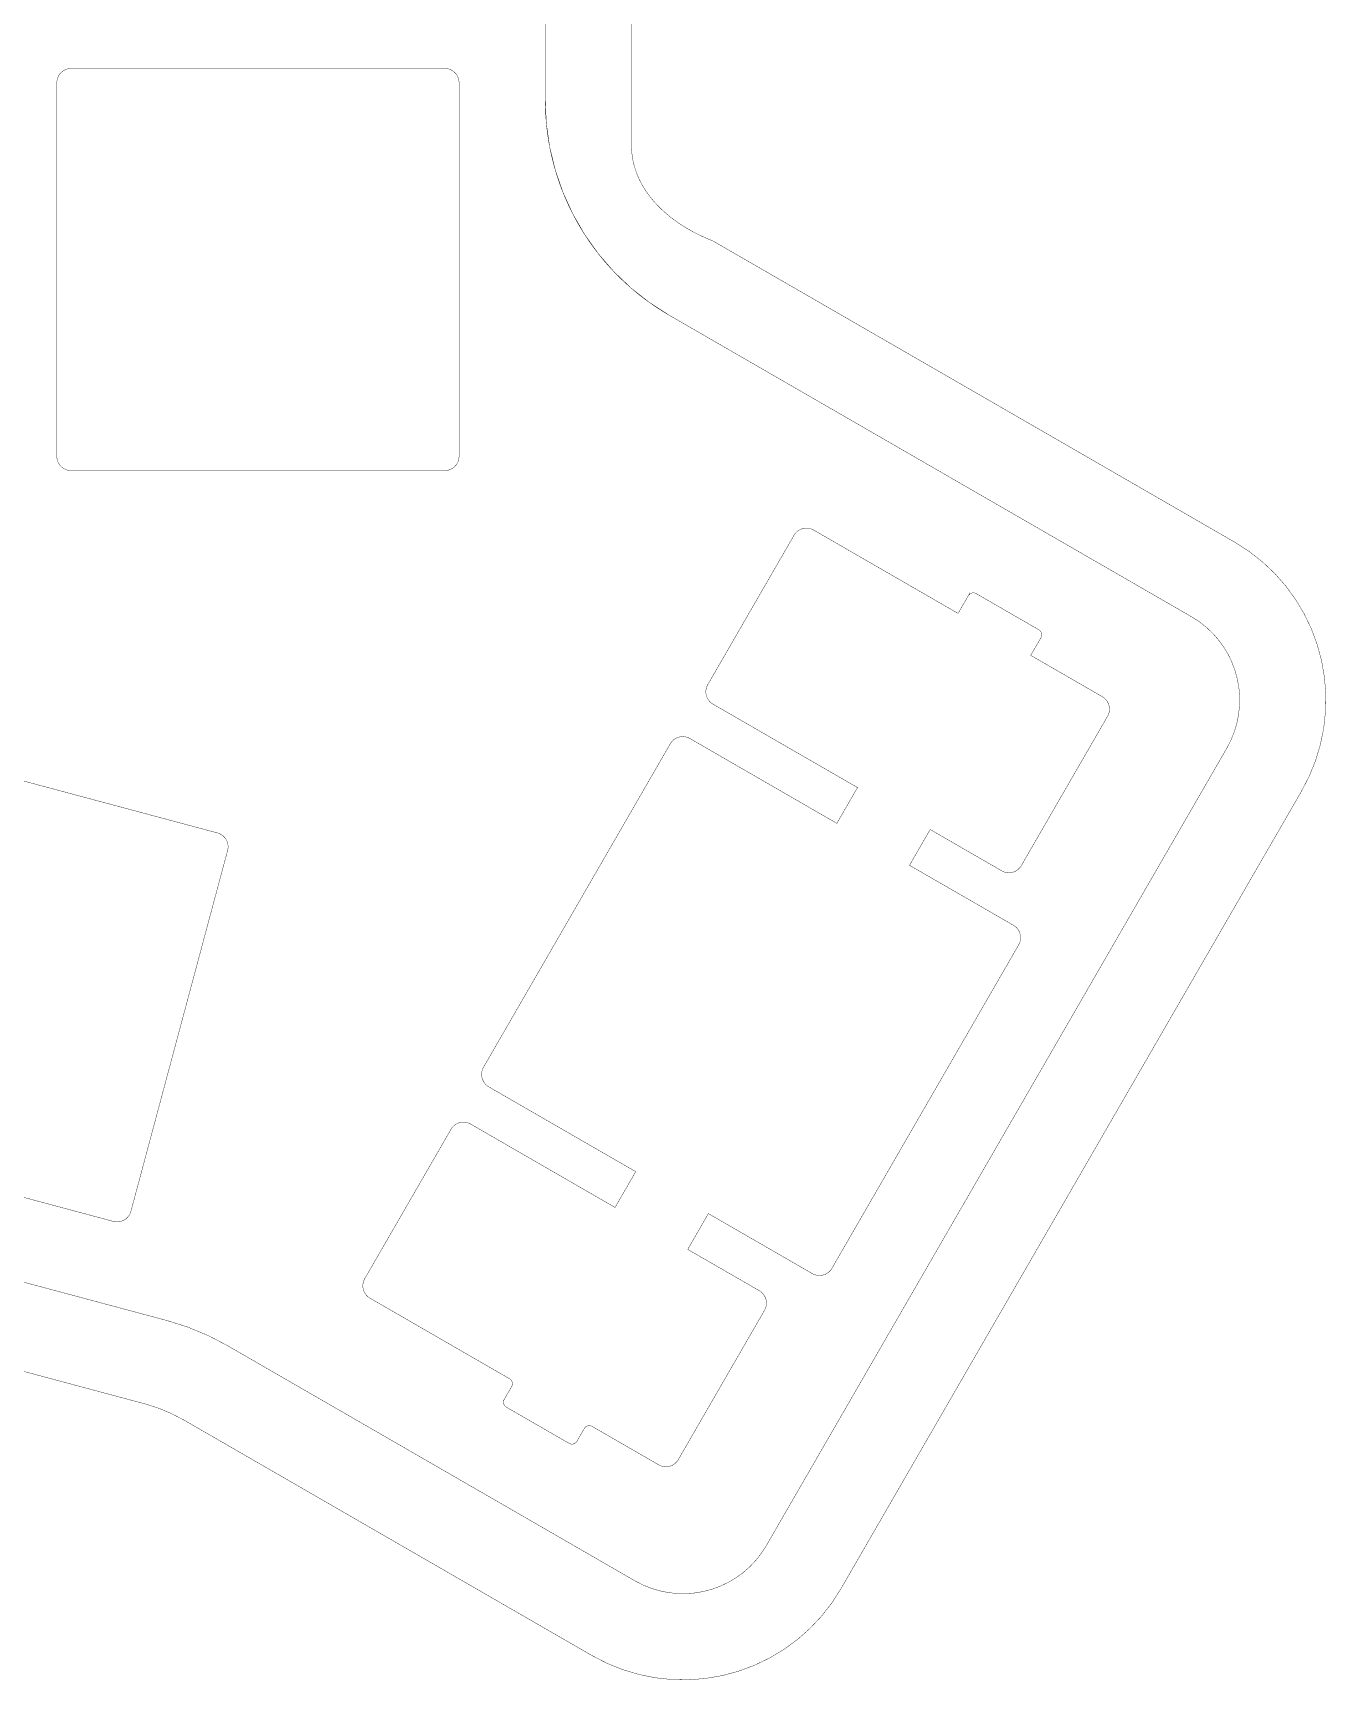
# Model space of a CAD drawing. Header units: inches. Extents: x -214 to 438, y -213 to 250.
# Drawn here: x 47.8 to 92.8, y 59.7 to 117 of the extents above; entities that cross this region are included whole.
import ezdxf

# ---------------------------------------------------------------- set-up
doc = ezdxf.new("R2010")
doc.units = ezdxf.units.IN
doc.layers.add('Drawing3', color=56, linetype='Continuous')

msp = doc.modelspace()

# ---------------------------------------------------------------- linework, layer by layer
at = {"layer": 'Drawing3', "const_width": 0.0127}
for points in [[(68.641, 113.082), (68.641, 170.285)], [(65.641, 114.667), (65.641, 166.62)], [(48.642, 102.274), (48.642, 115.273)], [(49.142, 115.773), (62.141, 115.773)], [(62.641, 102.274), (62.641, 115.273)], [(71.466, 109.774), (89.633, 99.285)], [(69.966, 107.176), (74.527, 104.542)], [(74.527, 104.542), (88.133, 96.687)], [(49.142, 101.774), (62.141, 101.774)], [(71.298, 94.326), (74.298, 99.522)], [(74.981, 99.705), (80.008, 96.803)], [(80.364, 97.419), (80.421, 97.518)], [(80.638, 97.493), (82.82, 96.233)], [(80.008, 96.803), (80.364, 97.419)], [(82.537, 95.343), (82.893, 95.959)], [(82.537, 95.343), (85.027, 93.905)], [(71.481, 93.643), (76.508, 90.741)], [(82.21, 88.026), (85.21, 93.222)], [(41.676, 92.526), (54.232, 89.162)], [(70.675, 92.448), (75.789, 89.495)], [(63.492, 81.006), (69.992, 92.265)], [(73.335, 64.355), (89.36, 92.11)], [(75.789, 89.495), (76.508, 90.741)], [(75.933, 62.855), (91.958, 90.61)], [(78.318, 88.035), (79.037, 89.281)], [(79.037, 89.281), (81.527, 87.843)], [(51.221, 75.993), (54.585, 88.549)], [(78.318, 88.035), (81.934, 85.948)], [(75.617, 74.006), (82.117, 85.265)], [(63.675, 80.323), (68.789, 77.371)], [(38.053, 79.004), (50.609, 75.64)], [(59.36, 73.649), (62.36, 78.845)], [(63.043, 79.028), (68.07, 76.125)], [(68.07, 76.125), (68.789, 77.371)], [(35.561, 76.72), (52.481, 72.187)], [(70.599, 74.665), (71.318, 75.911)], [(71.318, 75.911), (74.934, 73.823)], [(70.599, 74.665), (73.089, 73.228)], [(34.785, 73.822), (51.705, 69.289)], [(59.543, 72.966), (64.397, 70.163)], [(70.272, 67.349), (73.272, 72.545)], [(54.567, 71.323), (68.759, 63.129)], [(64.178, 69.384), (64.214, 69.447)], [(64.214, 69.447), (64.47, 69.89)], [(64.288, 69.173), (66.47, 67.913)], [(53.067, 68.724), (67.259, 60.531)], [(66.743, 67.987), (66.999, 68.43)], [(67.272, 68.503), (69.589, 67.166)]]:
    msp.add_lwpolyline(points, dxfattribs=at)
for points in [[(48.642, 115.273, -0.044794), (48.65, 115.362)], [(48.65, 115.362, -0.04285), (48.673, 115.445)], [(48.673, 115.445, -0.043009), (48.709, 115.523)], [(48.709, 115.523, -0.043168), (48.758, 115.593)], [(48.758, 115.593, -0.043329), (48.82, 115.655)], [(48.82, 115.655, -0.043493), (48.891, 115.705)], [(48.891, 115.705, -0.043665), (48.97, 115.742)], [(48.97, 115.742, -0.043848), (49.054, 115.765)], [(49.054, 115.765, -0.044044), (49.142, 115.773)], [(62.141, 115.773, -0.044794), (62.23, 115.765)], [(62.23, 115.765, -0.04285), (62.313, 115.742)], [(62.313, 115.742, -0.043009), (62.391, 115.706)], [(62.391, 115.706, -0.043168), (62.462, 115.656)], [(62.462, 115.656, -0.043329), (62.523, 115.595)], [(62.523, 115.595, -0.043493), (62.573, 115.524)], [(62.573, 115.524, -0.043665), (62.61, 115.445)], [(62.61, 115.445, -0.043848), (62.633, 115.361)], [(62.633, 115.361, -0.044044), (62.641, 115.273)], [(69.966, 107.176, -0.267949), (65.641, 114.667)], [(65.672, 113.934, -0.02119), (65.641, 114.667)], [(65.765, 113.208, -0.02117), (65.672, 113.934)], [(65.919, 112.492, -0.02115), (65.765, 113.208)], [(68.92, 111.896, -0.113728), (68.641, 113.082)], [(66.132, 111.793, -0.021131), (65.919, 112.492)], [(69.276, 111.322, -0.05119), (68.92, 111.896)], [(66.404, 111.115, -0.021112), (66.132, 111.793)], [(69.767, 110.794, -0.045305), (69.276, 111.322)], [(66.731, 110.463, -0.021093), (66.404, 111.115)], [(70.371, 110.331, -0.039419), (69.767, 110.794)], [(67.112, 109.841, -0.021074), (66.731, 110.463)], [(71.011, 109.971, -0.032005), (70.371, 110.331)], [(67.544, 109.254, -0.021055), (67.112, 109.841)], [(71.466, 109.774, -0.019246), (71.011, 109.971)], [(68.023, 108.706, -0.021037), (67.544, 109.254)], [(68.546, 108.2, -0.021018), (68.023, 108.706)], [(69.109, 107.741, -0.020999), (68.546, 108.2)], [(69.708, 107.331, -0.02098), (69.109, 107.741)], [(69.966, 107.176, -0.008715), (69.708, 107.331)], [(48.65, 102.186, -0.044044), (48.642, 102.274)], [(48.673, 102.101, -0.043848), (48.65, 102.186)], [(48.71, 102.022, -0.043665), (48.673, 102.101)], [(62.611, 102.102, -0.043009), (62.574, 102.024)], [(62.633, 102.185, -0.04285), (62.611, 102.102)], [(62.641, 102.274, -0.044794), (62.633, 102.185)], [(48.76, 101.951, -0.043493), (48.71, 102.022)], [(48.821, 101.89, -0.043329), (48.76, 101.951)], [(48.892, 101.841, -0.043168), (48.821, 101.89)], [(48.97, 101.804, -0.043009), (48.892, 101.841)], [(49.053, 101.782, -0.04285), (48.97, 101.804)], [(49.142, 101.774, -0.044794), (49.053, 101.782)], [(62.229, 101.782, -0.044044), (62.141, 101.774)], [(62.314, 101.804, -0.043848), (62.229, 101.782)], [(62.393, 101.842, -0.043665), (62.314, 101.804)], [(62.464, 101.892, -0.043493), (62.393, 101.842)], [(62.525, 101.953, -0.043329), (62.464, 101.892)], [(62.574, 102.024, -0.043168), (62.525, 101.953)], [(74.561, 99.743, -0.043329), (74.645, 99.765)], [(74.645, 99.765, -0.043168), (74.731, 99.772)], [(74.731, 99.772, -0.043009), (74.817, 99.765)], [(74.817, 99.765, -0.04285), (74.9, 99.743)], [(74.298, 99.522, -0.044044), (74.349, 99.594)], [(74.349, 99.594, -0.043848), (74.411, 99.656)], [(74.411, 99.656, -0.043665), (74.482, 99.706)], [(74.482, 99.706, -0.043493), (74.561, 99.743)], [(74.9, 99.743, -0.044794), (74.981, 99.705)], [(89.633, 99.285, -0.414214), (91.958, 90.61)], [(80.387, 97.451, -0.048768), (80.416, 97.478)], [(80.416, 97.478, -0.04852), (80.449, 97.498)], [(80.449, 97.498, -0.048287), (80.485, 97.512)], [(80.485, 97.512, -0.048063), (80.523, 97.519)], [(80.523, 97.519, -0.047845), (80.561, 97.518)], [(80.561, 97.518, -0.047628), (80.598, 97.51)], [(80.598, 97.51, -0.053916), (80.638, 97.493)], [(80.364, 97.419, -0.049039), (80.387, 97.451)], [(88.133, 96.687, -0.414214), (89.36, 92.11)], [(82.82, 96.233, -0.049039), (82.852, 96.21)], [(82.852, 96.21, -0.048768), (82.878, 96.181)], [(82.878, 96.181, -0.04852), (82.899, 96.148)], [(82.911, 95.999, -0.053916), (82.893, 95.959)], [(82.899, 96.148, -0.048287), (82.913, 96.112)], [(82.919, 96.036, -0.047628), (82.911, 95.999)], [(82.913, 96.112, -0.048063), (82.919, 96.074)], [(82.919, 96.074, -0.047845), (82.919, 96.036)], [(71.231, 94.076, -0.043009), (71.238, 94.162)], [(71.238, 93.99, -0.043168), (71.231, 94.076)], [(71.238, 94.162, -0.04285), (71.26, 94.245)], [(71.26, 94.245, -0.044794), (71.298, 94.326)], [(71.261, 93.906, -0.043329), (71.238, 93.99)], [(71.297, 93.827, -0.043493), (71.261, 93.906)], [(71.347, 93.756, -0.043665), (71.297, 93.827)], [(71.409, 93.694, -0.043848), (71.347, 93.756)], [(71.481, 93.643, -0.044044), (71.409, 93.694)], [(85.027, 93.905, -0.044044), (85.099, 93.855)], [(85.099, 93.855, -0.043848), (85.161, 93.792)], [(85.161, 93.792, -0.043665), (85.211, 93.721)], [(85.211, 93.721, -0.043493), (85.247, 93.642)], [(85.247, 93.642, -0.043329), (85.27, 93.558)], [(85.27, 93.558, -0.043168), (85.277, 93.472)], [(85.277, 93.472, -0.043009), (85.27, 93.386)], [(85.248, 93.303, -0.044794), (85.21, 93.222)], [(85.27, 93.386, -0.04285), (85.248, 93.303)], [(69.992, 92.265, -0.044044), (70.043, 92.337)], [(70.043, 92.337, -0.043848), (70.105, 92.399)], [(70.105, 92.399, -0.043665), (70.177, 92.449)], [(70.177, 92.449, -0.043493), (70.256, 92.485)], [(70.256, 92.485, -0.043329), (70.34, 92.507)], [(70.34, 92.507, -0.043168), (70.426, 92.515)], [(70.426, 92.515, -0.043009), (70.511, 92.507)], [(70.511, 92.507, -0.04285), (70.594, 92.485)], [(70.594, 92.485, -0.044794), (70.675, 92.448)], [(54.232, 89.162, -0.044794), (54.316, 89.131)], [(54.316, 89.131, -0.04285), (54.39, 89.088)], [(54.39, 89.088, -0.043009), (54.456, 89.032)], [(54.456, 89.032, -0.043168), (54.511, 88.966)], [(54.511, 88.966, -0.043329), (54.555, 88.891)], [(54.555, 88.891, -0.043493), (54.585, 88.81)], [(54.585, 88.81, -0.043665), (54.6, 88.724)], [(54.601, 88.636, -0.044044), (54.585, 88.549)], [(54.6, 88.724, -0.043848), (54.601, 88.636)], [(81.608, 87.805, -0.044794), (81.527, 87.843)], [(81.691, 87.783, -0.04285), (81.608, 87.805)], [(81.777, 87.776, -0.043009), (81.691, 87.783)], [(81.863, 87.783, -0.043168), (81.777, 87.776)], [(81.947, 87.806, -0.043329), (81.863, 87.783)], [(82.026, 87.842, -0.043493), (81.947, 87.806)], [(82.097, 87.892, -0.043665), (82.026, 87.842)], [(82.159, 87.954, -0.043848), (82.097, 87.892)], [(82.21, 88.026, -0.044044), (82.159, 87.954)], [(81.934, 85.948, -0.044044), (82.006, 85.897)], [(82.006, 85.897, -0.043848), (82.068, 85.835)], [(82.068, 85.835, -0.043665), (82.118, 85.763)], [(82.118, 85.763, -0.043493), (82.154, 85.684)], [(82.154, 85.684, -0.043329), (82.176, 85.601)], [(82.176, 85.429, -0.04285), (82.154, 85.346)], [(82.176, 85.601, -0.043168), (82.184, 85.515)], [(82.184, 85.515, -0.043009), (82.176, 85.429)], [(82.154, 85.346, -0.044794), (82.117, 85.265)], [(63.425, 80.757, -0.043009), (63.433, 80.842)], [(63.433, 80.842, -0.04285), (63.455, 80.925)], [(63.455, 80.925, -0.044794), (63.492, 81.006)], [(63.433, 80.67, -0.043168), (63.425, 80.757)], [(63.455, 80.587, -0.043329), (63.433, 80.67)], [(63.492, 80.508, -0.043493), (63.455, 80.587)], [(63.541, 80.436, -0.043665), (63.492, 80.508)], [(63.603, 80.374, -0.043848), (63.541, 80.436)], [(63.675, 80.323, -0.044044), (63.603, 80.374)], [(62.36, 78.845, -0.044044), (62.411, 78.917)], [(62.411, 78.917, -0.043848), (62.473, 78.979)], [(62.473, 78.979, -0.043665), (62.544, 79.029)], [(62.544, 79.029, -0.043493), (62.623, 79.065)], [(62.623, 79.065, -0.043329), (62.707, 79.088)], [(62.707, 79.088, -0.043168), (62.793, 79.095)], [(62.793, 79.095, -0.043009), (62.879, 79.088)], [(62.879, 79.088, -0.04285), (62.962, 79.066)], [(62.962, 79.066, -0.044794), (63.043, 79.028)], [(51.026, 75.714, -0.043329), (50.951, 75.67)], [(51.092, 75.769, -0.043168), (51.026, 75.714)], [(51.147, 75.835, -0.043009), (51.092, 75.769)], [(51.19, 75.909, -0.04285), (51.147, 75.835)], [(51.221, 75.993, -0.044794), (51.19, 75.909)], [(50.695, 75.624, -0.044044), (50.609, 75.64)], [(50.783, 75.625, -0.043848), (50.695, 75.624)], [(50.869, 75.64, -0.043665), (50.783, 75.625)], [(50.951, 75.67, -0.043493), (50.869, 75.64)], [(75.617, 74.006, -0.044044), (75.566, 73.934)], [(59.293, 73.399, -0.043009), (59.3, 73.485)], [(59.3, 73.313, -0.043168), (59.293, 73.399)], [(59.3, 73.485, -0.04285), (59.322, 73.568)], [(59.322, 73.568, -0.044794), (59.36, 73.649)], [(75.015, 73.786, -0.044794), (74.934, 73.823)], [(75.098, 73.764, -0.04285), (75.015, 73.786)], [(75.184, 73.756, -0.043009), (75.098, 73.764)], [(75.27, 73.764, -0.043168), (75.184, 73.756)], [(75.353, 73.786, -0.043329), (75.27, 73.764)], [(75.432, 73.823, -0.043493), (75.353, 73.786)], [(75.504, 73.872, -0.043665), (75.432, 73.823)], [(75.566, 73.934, -0.043848), (75.504, 73.872)], [(59.323, 73.229, -0.043329), (59.3, 73.313)], [(59.359, 73.15, -0.043493), (59.323, 73.229)], [(59.409, 73.079, -0.043665), (59.359, 73.15)], [(59.471, 73.016, -0.043848), (59.409, 73.079)], [(59.543, 72.966, -0.044044), (59.471, 73.016)], [(73.089, 73.228, -0.044044), (73.161, 73.177)], [(73.161, 73.177, -0.043848), (73.223, 73.115)], [(73.223, 73.115, -0.043665), (73.273, 73.044)], [(73.273, 73.044, -0.043493), (73.309, 72.965)], [(73.309, 72.965, -0.043329), (73.332, 72.881)], [(73.332, 72.881, -0.043168), (73.339, 72.795)], [(73.31, 72.626, -0.044794), (73.272, 72.545)], [(73.332, 72.709, -0.04285), (73.31, 72.626)], [(73.339, 72.795, -0.043009), (73.332, 72.709)], [(52.481, 72.187, -0.065543), (54.567, 71.323)], [(64.397, 70.163, -0.053916), (64.432, 70.138)], [(64.432, 70.138, -0.047628), (64.458, 70.11)], [(64.458, 70.11, -0.047845), (64.477, 70.077)], [(64.477, 70.077, -0.048063), (64.491, 70.041)], [(64.495, 69.964, -0.048768), (64.487, 69.926)], [(64.491, 70.041, -0.048287), (64.497, 70.003)], [(64.497, 70.003, -0.04852), (64.495, 69.964)], [(64.188, 69.332, -0.047845), (64.189, 69.37)], [(64.189, 69.37, -0.047628), (64.197, 69.407)], [(64.197, 69.407, -0.053916), (64.214, 69.447)], [(64.487, 69.926, -0.049039), (64.47, 69.89)], [(51.705, 69.289, -0.065543), (53.067, 68.724)], [(64.195, 69.294, -0.048063), (64.188, 69.332)], [(64.208, 69.258, -0.048287), (64.195, 69.294)], [(64.229, 69.225, -0.04852), (64.208, 69.258)], [(64.256, 69.196, -0.048768), (64.229, 69.225)], [(64.288, 69.173, -0.049039), (64.256, 69.196)], [(66.999, 68.43, -0.053916), (67.025, 68.465)], [(67.025, 68.465, -0.047628), (67.053, 68.49)], [(67.053, 68.49, -0.047845), (67.086, 68.51)], [(67.086, 68.51, -0.048063), (67.122, 68.524)], [(67.122, 68.524, -0.048287), (67.16, 68.53)], [(67.16, 68.53, -0.04852), (67.199, 68.528)], [(67.199, 68.528, -0.048768), (67.237, 68.52)], [(67.237, 68.52, -0.049039), (67.272, 68.503)], [(66.696, 67.931, -0.31003), (66.47, 67.913)], [(66.509, 67.896, -0.053916), (66.47, 67.913)], [(66.547, 67.888, -0.047628), (66.509, 67.896)], [(66.585, 67.887, -0.047845), (66.547, 67.888)], [(66.623, 67.894, -0.048063), (66.585, 67.887)], [(66.659, 67.908, -0.048287), (66.623, 67.894)], [(66.692, 67.928, -0.04852), (66.659, 67.908)], [(66.72, 67.955, -0.048768), (66.692, 67.928)], [(66.743, 67.987, -0.049039), (66.72, 67.955)], [(69.67, 67.128, -0.044794), (69.589, 67.166)], [(69.753, 67.106, -0.04285), (69.67, 67.128)], [(69.839, 67.099, -0.043009), (69.753, 67.106)], [(69.925, 67.106, -0.043168), (69.839, 67.099)], [(70.009, 67.128, -0.043329), (69.925, 67.106)], [(70.088, 67.165, -0.043493), (70.009, 67.128)], [(70.159, 67.215, -0.043665), (70.088, 67.165)], [(70.221, 67.277, -0.043848), (70.159, 67.215)], [(70.272, 67.349, -0.044044), (70.221, 67.277)], [(73.335, 64.355, -0.414214), (68.759, 63.129)], [(75.933, 62.855, -0.414214), (67.259, 60.531)]]:
    msp.add_lwpolyline(points, format="xyb", dxfattribs=at)
at = {"layer": 'Drawing3', "const_width": 0.00635}
for points in [[(48.639, 115.273, 1), (48.645, 115.273, 1)], [(48.647, 115.362, 1), (48.653, 115.362, 1)], [(48.647, 115.362, 1), (48.653, 115.362, 1)], [(48.669, 115.445, 1), (48.676, 115.445, 1)], [(48.669, 115.445, 1), (48.676, 115.445, 1)], [(48.706, 115.523, 1), (48.712, 115.523, 1)], [(48.706, 115.523, 1), (48.712, 115.523, 1)], [(48.755, 115.593, 1), (48.762, 115.593, 1)], [(48.755, 115.593, 1), (48.762, 115.593, 1)], [(48.816, 115.655, 1), (48.823, 115.655, 1)], [(48.816, 115.655, 1), (48.823, 115.655, 1)], [(48.888, 115.705, 1), (48.894, 115.705, 1)], [(48.888, 115.705, 1), (48.894, 115.705, 1)], [(48.967, 115.742, 1), (48.973, 115.742, 1)], [(48.967, 115.742, 1), (48.973, 115.742, 1)], [(49.051, 115.765, 1), (49.058, 115.765, 1)], [(49.051, 115.765, 1), (49.058, 115.765, 1)], [(49.139, 115.773, 1), (49.145, 115.773, 1)], [(62.138, 115.773, 1), (62.144, 115.773, 1)], [(62.227, 115.765, 1), (62.234, 115.765, 1)], [(62.227, 115.765, 1), (62.234, 115.765, 1)], [(62.31, 115.742, 1), (62.316, 115.742, 1)], [(62.31, 115.742, 1), (62.316, 115.742, 1)], [(62.388, 115.706, 1), (62.394, 115.706, 1)], [(62.388, 115.706, 1), (62.394, 115.706, 1)], [(62.459, 115.656, 1), (62.465, 115.656, 1)], [(62.459, 115.656, 1), (62.465, 115.656, 1)], [(62.52, 115.595, 1), (62.526, 115.595, 1)], [(62.52, 115.595, 1), (62.526, 115.595, 1)], [(62.57, 115.524, 1), (62.576, 115.524, 1)], [(62.57, 115.524, 1), (62.576, 115.524, 1)], [(62.607, 115.445, 1), (62.614, 115.445, 1)], [(62.607, 115.445, 1), (62.614, 115.445, 1)], [(62.63, 115.361, 1), (62.637, 115.361, 1)], [(62.63, 115.361, 1), (62.637, 115.361, 1)], [(62.638, 115.273, 1), (62.644, 115.273, 1)], [(65.638, 114.667, 1), (65.644, 114.667, 1)], [(65.638, 114.667, 1), (65.644, 114.667, 1)], [(65.669, 113.934, 1), (65.675, 113.934, 1)], [(65.669, 113.934, 1), (65.675, 113.934, 1)], [(65.762, 113.208, 1), (65.768, 113.208, 1)], [(65.762, 113.208, 1), (65.768, 113.208, 1)], [(68.638, 113.082, 1), (68.644, 113.082, 1)], [(65.916, 112.492, 1), (65.922, 112.492, 1)], [(65.916, 112.492, 1), (65.922, 112.492, 1)], [(68.917, 111.896, 1), (68.924, 111.896, 1)], [(68.917, 111.896, 1), (68.924, 111.896, 1)], [(66.129, 111.793, 1), (66.136, 111.793, 1)], [(66.129, 111.793, 1), (66.136, 111.793, 1)], [(69.273, 111.322, 1), (69.279, 111.322, 1)], [(69.273, 111.322, 1), (69.279, 111.322, 1)], [(66.401, 111.115, 1), (66.407, 111.115, 1)], [(66.401, 111.115, 1), (66.407, 111.115, 1)], [(69.763, 110.794, 1), (69.77, 110.794, 1)], [(69.763, 110.794, 1), (69.77, 110.794, 1)], [(66.728, 110.463, 1), (66.735, 110.463, 1)], [(66.728, 110.463, 1), (66.735, 110.463, 1)], [(70.368, 110.331, 1), (70.375, 110.331, 1)], [(70.368, 110.331, 1), (70.375, 110.331, 1)], [(67.109, 109.841, 1), (67.116, 109.841, 1)], [(67.109, 109.841, 1), (67.116, 109.841, 1)], [(71.008, 109.971, 1), (71.014, 109.971, 1)], [(71.008, 109.971, 1), (71.014, 109.971, 1)], [(71.463, 109.774, 1), (71.469, 109.774, 1)], [(67.541, 109.254, 1), (67.547, 109.254, 1)], [(67.541, 109.254, 1), (67.547, 109.254, 1)], [(68.02, 108.706, 1), (68.026, 108.706, 1)], [(68.02, 108.706, 1), (68.026, 108.706, 1)], [(68.543, 108.2, 1), (68.549, 108.2, 1)], [(68.543, 108.2, 1), (68.549, 108.2, 1)], [(69.106, 107.741, 1), (69.112, 107.741, 1)], [(69.106, 107.741, 1), (69.112, 107.741, 1)], [(69.704, 107.331, 1), (69.711, 107.331, 1)], [(69.704, 107.331, 1), (69.711, 107.331, 1)], [(69.963, 107.176, 1), (69.969, 107.176, 1)], [(69.963, 107.176, 1), (69.969, 107.176, 1)], [(48.639, 102.274, 1), (48.645, 102.274, 1)], [(48.647, 102.186, 1), (48.653, 102.186, 1)], [(48.647, 102.186, 1), (48.653, 102.186, 1)], [(48.67, 102.101, 1), (48.676, 102.101, 1)], [(48.67, 102.101, 1), (48.676, 102.101, 1)], [(62.607, 102.102, 1), (62.614, 102.102, 1)], [(62.607, 102.102, 1), (62.614, 102.102, 1)], [(62.63, 102.185, 1), (62.636, 102.185, 1)], [(62.63, 102.185, 1), (62.636, 102.185, 1)], [(62.638, 102.274, 1), (62.644, 102.274, 1)], [(48.707, 102.022, 1), (48.713, 102.022, 1)], [(48.707, 102.022, 1), (48.713, 102.022, 1)], [(48.757, 101.951, 1), (48.763, 101.951, 1)], [(48.757, 101.951, 1), (48.763, 101.951, 1)], [(48.818, 101.89, 1), (48.825, 101.89, 1)], [(48.818, 101.89, 1), (48.825, 101.89, 1)], [(48.889, 101.841, 1), (48.895, 101.841, 1)], [(48.889, 101.841, 1), (48.895, 101.841, 1)], [(48.967, 101.804, 1), (48.973, 101.804, 1)], [(48.967, 101.804, 1), (48.973, 101.804, 1)], [(49.05, 101.782, 1), (49.056, 101.782, 1)], [(49.05, 101.782, 1), (49.056, 101.782, 1)], [(49.139, 101.774, 1), (49.145, 101.774, 1)], [(62.138, 101.774, 1), (62.144, 101.774, 1)], [(62.226, 101.782, 1), (62.232, 101.782, 1)], [(62.226, 101.782, 1), (62.232, 101.782, 1)], [(62.31, 101.804, 1), (62.317, 101.804, 1)], [(62.31, 101.804, 1), (62.317, 101.804, 1)], [(62.389, 101.842, 1), (62.396, 101.842, 1)], [(62.389, 101.842, 1), (62.396, 101.842, 1)], [(62.46, 101.892, 1), (62.467, 101.892, 1)], [(62.46, 101.892, 1), (62.467, 101.892, 1)], [(62.522, 101.953, 1), (62.528, 101.953, 1)], [(62.522, 101.953, 1), (62.528, 101.953, 1)], [(62.571, 102.024, 1), (62.577, 102.024, 1)], [(62.571, 102.024, 1), (62.577, 102.024, 1)], [(74.642, 99.765, 1), (74.648, 99.765, 1)], [(74.642, 99.765, 1), (74.648, 99.765, 1)], [(74.728, 99.772, 1), (74.734, 99.772, 1)], [(74.728, 99.772, 1), (74.734, 99.772, 1)], [(74.814, 99.765, 1), (74.82, 99.765, 1)], [(74.814, 99.765, 1), (74.82, 99.765, 1)], [(74.295, 99.522, 1), (74.301, 99.522, 1)], [(74.345, 99.594, 1), (74.352, 99.594, 1)], [(74.345, 99.594, 1), (74.352, 99.594, 1)], [(74.408, 99.656, 1), (74.414, 99.656, 1)], [(74.408, 99.656, 1), (74.414, 99.656, 1)], [(74.479, 99.706, 1), (74.486, 99.706, 1)], [(74.479, 99.706, 1), (74.486, 99.706, 1)], [(74.558, 99.743, 1), (74.565, 99.743, 1)], [(74.558, 99.743, 1), (74.565, 99.743, 1)], [(74.897, 99.743, 1), (74.903, 99.743, 1)], [(74.897, 99.743, 1), (74.903, 99.743, 1)], [(74.978, 99.705, 1), (74.984, 99.705, 1)], [(89.63, 99.285, 1), (89.637, 99.285, 1)], [(80.412, 97.478, 1), (80.419, 97.478, 1)], [(80.412, 97.478, 1), (80.419, 97.478, 1)], [(80.445, 97.498, 1), (80.452, 97.498, 1)], [(80.445, 97.498, 1), (80.452, 97.498, 1)], [(80.481, 97.512, 1), (80.488, 97.512, 1)], [(80.481, 97.512, 1), (80.488, 97.512, 1)], [(80.519, 97.519, 1), (80.526, 97.519, 1)], [(80.519, 97.519, 1), (80.526, 97.519, 1)], [(80.558, 97.518, 1), (80.564, 97.518, 1)], [(80.558, 97.518, 1), (80.564, 97.518, 1)], [(80.595, 97.51, 1), (80.601, 97.51, 1)], [(80.595, 97.51, 1), (80.601, 97.51, 1)], [(80.634, 97.493, 1), (80.641, 97.493, 1)], [(80.361, 97.419, 1), (80.367, 97.419, 1)], [(80.384, 97.451, 1), (80.39, 97.451, 1)], [(80.384, 97.451, 1), (80.39, 97.451, 1)], [(88.13, 96.687, 1), (88.137, 96.687, 1)], [(82.817, 96.233, 1), (82.823, 96.233, 1)], [(82.849, 96.21, 1), (82.855, 96.21, 1)], [(82.849, 96.21, 1), (82.855, 96.21, 1)], [(82.875, 96.181, 1), (82.882, 96.181, 1)], [(82.875, 96.181, 1), (82.882, 96.181, 1)], [(82.89, 95.959, 1), (82.896, 95.959, 1)], [(82.896, 96.148, 1), (82.902, 96.148, 1)], [(82.896, 96.148, 1), (82.902, 96.148, 1)], [(82.907, 95.999, 1), (82.914, 95.999, 1)], [(82.907, 95.999, 1), (82.914, 95.999, 1)], [(82.91, 96.112, 1), (82.916, 96.112, 1)], [(82.91, 96.112, 1), (82.916, 96.112, 1)], [(82.915, 96.036, 1), (82.922, 96.036, 1)], [(82.915, 96.036, 1), (82.922, 96.036, 1)], [(82.916, 96.074, 1), (82.923, 96.074, 1)], [(82.916, 96.074, 1), (82.923, 96.074, 1)], [(71.228, 94.076, 1), (71.234, 94.076, 1)], [(71.228, 94.076, 1), (71.234, 94.076, 1)], [(71.235, 94.162, 1), (71.242, 94.162, 1)], [(71.235, 94.162, 1), (71.242, 94.162, 1)], [(71.257, 94.245, 1), (71.264, 94.245, 1)], [(71.257, 94.245, 1), (71.264, 94.245, 1)], [(71.295, 94.326, 1), (71.301, 94.326, 1)], [(71.235, 93.99, 1), (71.242, 93.99, 1)], [(71.235, 93.99, 1), (71.242, 93.99, 1)], [(71.258, 93.906, 1), (71.264, 93.906, 1)], [(71.258, 93.906, 1), (71.264, 93.906, 1)], [(71.294, 93.827, 1), (71.3, 93.827, 1)], [(71.294, 93.827, 1), (71.3, 93.827, 1)], [(71.344, 93.756, 1), (71.35, 93.756, 1)], [(71.344, 93.756, 1), (71.35, 93.756, 1)], [(71.406, 93.694, 1), (71.412, 93.694, 1)], [(71.406, 93.694, 1), (71.412, 93.694, 1)], [(71.478, 93.643, 1), (71.484, 93.643, 1)], [(85.024, 93.905, 1), (85.03, 93.905, 1)], [(85.096, 93.855, 1), (85.102, 93.855, 1)], [(85.096, 93.855, 1), (85.102, 93.855, 1)], [(85.158, 93.792, 1), (85.164, 93.792, 1)], [(85.158, 93.792, 1), (85.164, 93.792, 1)], [(85.208, 93.721, 1), (85.214, 93.721, 1)], [(85.208, 93.721, 1), (85.214, 93.721, 1)], [(85.244, 93.642, 1), (85.25, 93.642, 1)], [(85.244, 93.642, 1), (85.25, 93.642, 1)], [(85.266, 93.558, 1), (85.273, 93.558, 1)], [(85.266, 93.558, 1), (85.273, 93.558, 1)], [(85.274, 93.472, 1), (85.28, 93.472, 1)], [(85.274, 93.472, 1), (85.28, 93.472, 1)], [(85.207, 93.222, 1), (85.213, 93.222, 1)], [(85.244, 93.303, 1), (85.251, 93.303, 1)], [(85.244, 93.303, 1), (85.251, 93.303, 1)], [(85.266, 93.386, 1), (85.273, 93.386, 1)], [(85.266, 93.386, 1), (85.273, 93.386, 1)], [(70.04, 92.337, 1), (70.046, 92.337, 1)], [(70.04, 92.337, 1), (70.046, 92.337, 1)], [(70.102, 92.399, 1), (70.108, 92.399, 1)], [(70.102, 92.399, 1), (70.108, 92.399, 1)], [(70.174, 92.449, 1), (70.18, 92.449, 1)], [(70.174, 92.449, 1), (70.18, 92.449, 1)], [(70.253, 92.485, 1), (70.259, 92.485, 1)], [(70.253, 92.485, 1), (70.259, 92.485, 1)], [(70.336, 92.507, 1), (70.343, 92.507, 1)], [(70.336, 92.507, 1), (70.343, 92.507, 1)], [(70.422, 92.515, 1), (70.429, 92.515, 1)], [(70.422, 92.515, 1), (70.429, 92.515, 1)], [(70.508, 92.507, 1), (70.514, 92.507, 1)], [(70.508, 92.507, 1), (70.514, 92.507, 1)], [(70.591, 92.485, 1), (70.597, 92.485, 1)], [(70.591, 92.485, 1), (70.597, 92.485, 1)], [(70.672, 92.448, 1), (70.679, 92.448, 1)], [(69.989, 92.265, 1), (69.996, 92.265, 1)], [(89.356, 92.11, 1), (89.363, 92.11, 1)], [(91.954, 90.61, 1), (91.961, 90.61, 1)], [(54.229, 89.162, 1), (54.235, 89.162, 1)], [(54.313, 89.131, 1), (54.319, 89.131, 1)], [(54.313, 89.131, 1), (54.319, 89.131, 1)], [(54.387, 89.088, 1), (54.393, 89.088, 1)], [(54.387, 89.088, 1), (54.393, 89.088, 1)], [(54.453, 89.032, 1), (54.459, 89.032, 1)], [(54.453, 89.032, 1), (54.459, 89.032, 1)], [(54.508, 88.966, 1), (54.515, 88.966, 1)], [(54.508, 88.966, 1), (54.515, 88.966, 1)], [(54.552, 88.891, 1), (54.558, 88.891, 1)], [(54.552, 88.891, 1), (54.558, 88.891, 1)], [(54.582, 88.81, 1), (54.588, 88.81, 1)], [(54.582, 88.81, 1), (54.588, 88.81, 1)], [(54.582, 88.549, 1), (54.589, 88.549, 1)], [(54.597, 88.724, 1), (54.604, 88.724, 1)], [(54.597, 88.724, 1), (54.604, 88.724, 1)], [(54.597, 88.636, 1), (54.604, 88.636, 1)], [(54.597, 88.636, 1), (54.604, 88.636, 1)], [(81.524, 87.843, 1), (81.53, 87.843, 1)], [(81.605, 87.805, 1), (81.611, 87.805, 1)], [(81.605, 87.805, 1), (81.611, 87.805, 1)], [(81.688, 87.783, 1), (81.694, 87.783, 1)], [(81.688, 87.783, 1), (81.694, 87.783, 1)], [(81.774, 87.776, 1), (81.78, 87.776, 1)], [(81.774, 87.776, 1), (81.78, 87.776, 1)], [(81.86, 87.783, 1), (81.866, 87.783, 1)], [(81.86, 87.783, 1), (81.866, 87.783, 1)], [(81.943, 87.806, 1), (81.95, 87.806, 1)], [(81.943, 87.806, 1), (81.95, 87.806, 1)], [(82.022, 87.842, 1), (82.029, 87.842, 1)], [(82.022, 87.842, 1), (82.029, 87.842, 1)], [(82.094, 87.892, 1), (82.1, 87.892, 1)], [(82.094, 87.892, 1), (82.1, 87.892, 1)], [(82.156, 87.954, 1), (82.163, 87.954, 1)], [(82.156, 87.954, 1), (82.163, 87.954, 1)], [(82.207, 88.026, 1), (82.213, 88.026, 1)], [(81.931, 85.948, 1), (81.937, 85.948, 1)], [(82.003, 85.897, 1), (82.009, 85.897, 1)], [(82.003, 85.897, 1), (82.009, 85.897, 1)], [(82.065, 85.835, 1), (82.071, 85.835, 1)], [(82.065, 85.835, 1), (82.071, 85.835, 1)], [(82.114, 85.763, 1), (82.121, 85.763, 1)], [(82.114, 85.763, 1), (82.121, 85.763, 1)], [(82.151, 85.684, 1), (82.157, 85.684, 1)], [(82.151, 85.684, 1), (82.157, 85.684, 1)], [(82.173, 85.601, 1), (82.18, 85.601, 1)], [(82.173, 85.601, 1), (82.18, 85.601, 1)], [(82.173, 85.429, 1), (82.18, 85.429, 1)], [(82.173, 85.429, 1), (82.18, 85.429, 1)], [(82.181, 85.515, 1), (82.187, 85.515, 1)], [(82.181, 85.515, 1), (82.187, 85.515, 1)], [(82.114, 85.265, 1), (82.12, 85.265, 1)], [(82.151, 85.346, 1), (82.158, 85.346, 1)], [(82.151, 85.346, 1), (82.158, 85.346, 1)], [(63.43, 80.842, 1), (63.436, 80.842, 1)], [(63.43, 80.842, 1), (63.436, 80.842, 1)], [(63.452, 80.925, 1), (63.458, 80.925, 1)], [(63.452, 80.925, 1), (63.458, 80.925, 1)], [(63.489, 81.006, 1), (63.496, 81.006, 1)], [(63.422, 80.757, 1), (63.429, 80.757, 1)], [(63.422, 80.757, 1), (63.429, 80.757, 1)], [(63.43, 80.67, 1), (63.436, 80.67, 1)], [(63.43, 80.67, 1), (63.436, 80.67, 1)], [(63.452, 80.587, 1), (63.458, 80.587, 1)], [(63.452, 80.587, 1), (63.458, 80.587, 1)], [(63.488, 80.508, 1), (63.495, 80.508, 1)], [(63.488, 80.508, 1), (63.495, 80.508, 1)], [(63.538, 80.436, 1), (63.545, 80.436, 1)], [(63.538, 80.436, 1), (63.545, 80.436, 1)], [(63.6, 80.374, 1), (63.607, 80.374, 1)], [(63.6, 80.374, 1), (63.607, 80.374, 1)], [(63.672, 80.323, 1), (63.679, 80.323, 1)], [(62.357, 78.845, 1), (62.363, 78.845, 1)], [(62.407, 78.917, 1), (62.414, 78.917, 1)], [(62.407, 78.917, 1), (62.414, 78.917, 1)], [(62.47, 78.979, 1), (62.476, 78.979, 1)], [(62.47, 78.979, 1), (62.476, 78.979, 1)], [(62.541, 79.029, 1), (62.548, 79.029, 1)], [(62.541, 79.029, 1), (62.548, 79.029, 1)], [(62.62, 79.065, 1), (62.627, 79.065, 1)], [(62.62, 79.065, 1), (62.627, 79.065, 1)], [(62.704, 79.088, 1), (62.71, 79.088, 1)], [(62.704, 79.088, 1), (62.71, 79.088, 1)], [(62.79, 79.095, 1), (62.796, 79.095, 1)], [(62.79, 79.095, 1), (62.796, 79.095, 1)], [(62.876, 79.088, 1), (62.882, 79.088, 1)], [(62.876, 79.088, 1), (62.882, 79.088, 1)], [(62.959, 79.066, 1), (62.965, 79.066, 1)], [(62.959, 79.066, 1), (62.965, 79.066, 1)], [(63.04, 79.028, 1), (63.046, 79.028, 1)], [(51.022, 75.714, 1), (51.029, 75.714, 1)], [(51.022, 75.714, 1), (51.029, 75.714, 1)], [(51.089, 75.769, 1), (51.095, 75.769, 1)], [(51.089, 75.769, 1), (51.095, 75.769, 1)], [(51.144, 75.835, 1), (51.15, 75.835, 1)], [(51.144, 75.835, 1), (51.15, 75.835, 1)], [(51.187, 75.909, 1), (51.193, 75.909, 1)], [(51.187, 75.909, 1), (51.193, 75.909, 1)], [(51.218, 75.993, 1), (51.224, 75.993, 1)], [(50.605, 75.64, 1), (50.612, 75.64, 1)], [(50.692, 75.624, 1), (50.699, 75.624, 1)], [(50.692, 75.624, 1), (50.699, 75.624, 1)], [(50.78, 75.625, 1), (50.786, 75.625, 1)], [(50.78, 75.625, 1), (50.786, 75.625, 1)], [(50.866, 75.64, 1), (50.872, 75.64, 1)], [(50.866, 75.64, 1), (50.872, 75.64, 1)], [(50.948, 75.67, 1), (50.954, 75.67, 1)], [(50.948, 75.67, 1), (50.954, 75.67, 1)], [(75.614, 74.006, 1), (75.62, 74.006, 1)], [(59.29, 73.399, 1), (59.296, 73.399, 1)], [(59.29, 73.399, 1), (59.296, 73.399, 1)], [(59.297, 73.485, 1), (59.304, 73.485, 1)], [(59.297, 73.485, 1), (59.304, 73.485, 1)], [(59.319, 73.568, 1), (59.326, 73.568, 1)], [(59.319, 73.568, 1), (59.326, 73.568, 1)], [(59.357, 73.649, 1), (59.363, 73.649, 1)], [(74.931, 73.823, 1), (74.937, 73.823, 1)], [(75.012, 73.786, 1), (75.018, 73.786, 1)], [(75.012, 73.786, 1), (75.018, 73.786, 1)], [(75.095, 73.764, 1), (75.101, 73.764, 1)], [(75.095, 73.764, 1), (75.101, 73.764, 1)], [(75.18, 73.756, 1), (75.187, 73.756, 1)], [(75.18, 73.756, 1), (75.187, 73.756, 1)], [(75.266, 73.764, 1), (75.273, 73.764, 1)], [(75.266, 73.764, 1), (75.273, 73.764, 1)], [(75.35, 73.786, 1), (75.357, 73.786, 1)], [(75.35, 73.786, 1), (75.357, 73.786, 1)], [(75.429, 73.823, 1), (75.436, 73.823, 1)], [(75.429, 73.823, 1), (75.436, 73.823, 1)], [(75.501, 73.872, 1), (75.507, 73.872, 1)], [(75.501, 73.872, 1), (75.507, 73.872, 1)], [(75.563, 73.934, 1), (75.569, 73.934, 1)], [(75.563, 73.934, 1), (75.569, 73.934, 1)], [(59.297, 73.313, 1), (59.304, 73.313, 1)], [(59.297, 73.313, 1), (59.304, 73.313, 1)], [(59.32, 73.229, 1), (59.326, 73.229, 1)], [(59.32, 73.229, 1), (59.326, 73.229, 1)], [(59.356, 73.15, 1), (59.362, 73.15, 1)], [(59.356, 73.15, 1), (59.362, 73.15, 1)], [(59.406, 73.079, 1), (59.412, 73.079, 1)], [(59.406, 73.079, 1), (59.412, 73.079, 1)], [(59.468, 73.016, 1), (59.474, 73.016, 1)], [(59.468, 73.016, 1), (59.474, 73.016, 1)], [(59.54, 72.966, 1), (59.546, 72.966, 1)], [(73.086, 73.228, 1), (73.092, 73.228, 1)], [(73.158, 73.177, 1), (73.164, 73.177, 1)], [(73.158, 73.177, 1), (73.164, 73.177, 1)], [(73.22, 73.115, 1), (73.226, 73.115, 1)], [(73.22, 73.115, 1), (73.226, 73.115, 1)], [(73.27, 73.044, 1), (73.276, 73.044, 1)], [(73.27, 73.044, 1), (73.276, 73.044, 1)], [(73.306, 72.965, 1), (73.312, 72.965, 1)], [(73.306, 72.965, 1), (73.312, 72.965, 1)], [(73.328, 72.881, 1), (73.335, 72.881, 1)], [(73.328, 72.881, 1), (73.335, 72.881, 1)], [(73.269, 72.545, 1), (73.275, 72.545, 1)], [(73.306, 72.626, 1), (73.313, 72.626, 1)], [(73.306, 72.626, 1), (73.313, 72.626, 1)], [(73.328, 72.709, 1), (73.335, 72.709, 1)], [(73.328, 72.709, 1), (73.335, 72.709, 1)], [(73.336, 72.795, 1), (73.342, 72.795, 1)], [(73.336, 72.795, 1), (73.342, 72.795, 1)], [(52.478, 72.187, 1), (52.484, 72.187, 1)], [(54.564, 71.323, 1), (54.57, 71.323, 1)], [(64.394, 70.163, 1), (64.4, 70.163, 1)], [(64.429, 70.138, 1), (64.435, 70.138, 1)], [(64.429, 70.138, 1), (64.435, 70.138, 1)], [(64.454, 70.11, 1), (64.461, 70.11, 1)], [(64.454, 70.11, 1), (64.461, 70.11, 1)], [(64.474, 70.077, 1), (64.481, 70.077, 1)], [(64.474, 70.077, 1), (64.481, 70.077, 1)], [(64.487, 70.041, 1), (64.494, 70.041, 1)], [(64.487, 70.041, 1), (64.494, 70.041, 1)], [(64.492, 69.964, 1), (64.499, 69.964, 1)], [(64.492, 69.964, 1), (64.499, 69.964, 1)], [(64.494, 70.003, 1), (64.5, 70.003, 1)], [(64.494, 70.003, 1), (64.5, 70.003, 1)], [(64.186, 69.37, 1), (64.192, 69.37, 1)], [(64.186, 69.37, 1), (64.192, 69.37, 1)], [(64.194, 69.407, 1), (64.2, 69.407, 1)], [(64.194, 69.407, 1), (64.2, 69.407, 1)], [(64.211, 69.447, 1), (64.218, 69.447, 1)], [(64.467, 69.89, 1), (64.474, 69.89, 1)], [(64.483, 69.926, 1), (64.49, 69.926, 1)], [(64.483, 69.926, 1), (64.49, 69.926, 1)], [(51.701, 69.289, 1), (51.708, 69.289, 1)], [(64.185, 69.332, 1), (64.191, 69.332, 1)], [(64.185, 69.332, 1), (64.191, 69.332, 1)], [(64.191, 69.294, 1), (64.198, 69.294, 1)], [(64.191, 69.294, 1), (64.198, 69.294, 1)], [(64.205, 69.258, 1), (64.212, 69.258, 1)], [(64.205, 69.258, 1), (64.212, 69.258, 1)], [(64.226, 69.225, 1), (64.232, 69.225, 1)], [(64.226, 69.225, 1), (64.232, 69.225, 1)], [(64.252, 69.196, 1), (64.259, 69.196, 1)], [(64.252, 69.196, 1), (64.259, 69.196, 1)], [(64.284, 69.173, 1), (64.291, 69.173, 1)], [(53.064, 68.724, 1), (53.07, 68.724, 1)], [(66.996, 68.43, 1), (67.002, 68.43, 1)], [(67.021, 68.465, 1), (67.028, 68.465, 1)], [(67.021, 68.465, 1), (67.028, 68.465, 1)], [(67.05, 68.49, 1), (67.056, 68.49, 1)], [(67.05, 68.49, 1), (67.056, 68.49, 1)], [(67.082, 68.51, 1), (67.089, 68.51, 1)], [(67.082, 68.51, 1), (67.089, 68.51, 1)], [(67.118, 68.524, 1), (67.125, 68.524, 1)], [(67.118, 68.524, 1), (67.125, 68.524, 1)], [(67.157, 68.53, 1), (67.163, 68.53, 1)], [(67.157, 68.53, 1), (67.163, 68.53, 1)], [(67.195, 68.528, 1), (67.202, 68.528, 1)], [(67.195, 68.528, 1), (67.202, 68.528, 1)], [(67.233, 68.52, 1), (67.24, 68.52, 1)], [(67.233, 68.52, 1), (67.24, 68.52, 1)], [(67.269, 68.503, 1), (67.276, 68.503, 1)], [(66.467, 67.913, 1), (66.473, 67.913, 1)], [(66.467, 67.913, 1), (66.473, 67.913, 1)], [(66.506, 67.896, 1), (66.513, 67.896, 1)], [(66.506, 67.896, 1), (66.513, 67.896, 1)], [(66.543, 67.888, 1), (66.55, 67.888, 1)], [(66.543, 67.888, 1), (66.55, 67.888, 1)], [(66.582, 67.887, 1), (66.588, 67.887, 1)], [(66.582, 67.887, 1), (66.588, 67.887, 1)], [(66.62, 67.894, 1), (66.626, 67.894, 1)], [(66.62, 67.894, 1), (66.626, 67.894, 1)], [(66.656, 67.908, 1), (66.662, 67.908, 1)], [(66.656, 67.908, 1), (66.662, 67.908, 1)], [(66.689, 67.928, 1), (66.695, 67.928, 1)], [(66.689, 67.928, 1), (66.695, 67.928, 1)], [(66.692, 67.931, 1), (66.699, 67.931, 1)], [(66.717, 67.955, 1), (66.723, 67.955, 1)], [(66.717, 67.955, 1), (66.723, 67.955, 1)], [(66.74, 67.987, 1), (66.746, 67.987, 1)], [(69.586, 67.166, 1), (69.592, 67.166, 1)], [(69.667, 67.128, 1), (69.673, 67.128, 1)], [(69.667, 67.128, 1), (69.673, 67.128, 1)], [(69.75, 67.106, 1), (69.756, 67.106, 1)], [(69.75, 67.106, 1), (69.756, 67.106, 1)], [(69.836, 67.099, 1), (69.842, 67.099, 1)], [(69.836, 67.099, 1), (69.842, 67.099, 1)], [(69.922, 67.106, 1), (69.928, 67.106, 1)], [(69.922, 67.106, 1), (69.928, 67.106, 1)], [(70.005, 67.128, 1), (70.012, 67.128, 1)], [(70.005, 67.128, 1), (70.012, 67.128, 1)], [(70.084, 67.165, 1), (70.091, 67.165, 1)], [(70.084, 67.165, 1), (70.091, 67.165, 1)], [(70.156, 67.215, 1), (70.162, 67.215, 1)], [(70.156, 67.215, 1), (70.162, 67.215, 1)], [(70.218, 67.277, 1), (70.225, 67.277, 1)], [(70.218, 67.277, 1), (70.225, 67.277, 1)], [(70.269, 67.349, 1), (70.275, 67.349, 1)], [(73.332, 64.355, 1), (73.338, 64.355, 1)], [(68.756, 63.129, 1), (68.762, 63.129, 1)], [(75.93, 62.855, 1), (75.936, 62.855, 1)], [(67.256, 60.531, 1), (67.262, 60.531, 1)]]:
    msp.add_lwpolyline(points, format="xyb", close=True, dxfattribs=at)

doc.saveas('drawing.dxf')
